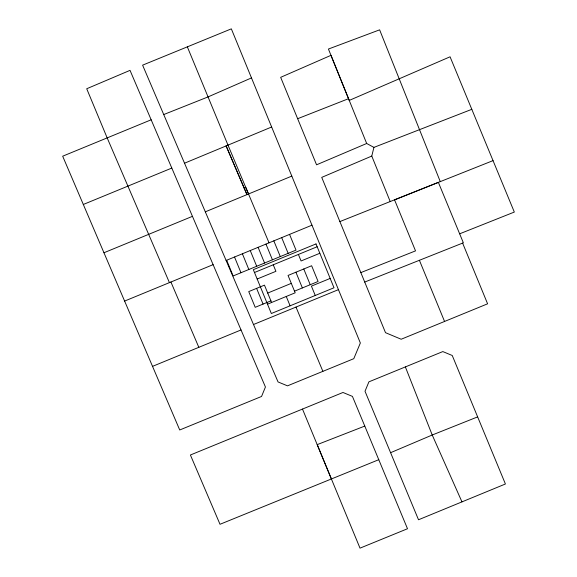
<?xml version="1.0" encoding="UTF-8"?>
<svg xmlns="http://www.w3.org/2000/svg" width="577" height="577" viewBox="0 0 577 577"><rect width="100%" height="100%" fill="white"/><g stroke="black" fill="none" stroke-linecap="round" stroke-linejoin="round"><path stroke-width="0.87" d="M390.203 201.553L371.776 156.064L373.925 147.387L471.827 109.32M251.493 77.909L207.807 97.015L163.717 114.556M269.033 242.823L228.002 145.152L226.134 145.938L244.114 187.987L245.715 187.309L248.536 193.973M366.676 143.485L316.564 164.806L280.667 77.332L330.982 55.334L366.676 143.485L373.925 147.387M371.776 156.064L321.735 177.384L385.508 332.677L401.181 339.24L487.601 303.812L462.617 243.097M390.607 452.685L432.223 435.008L477.641 416.89L505.416 483.995L418.52 519.762L365.01 391.256L368.919 381.837L442.826 351.581L452.245 355.49L477.641 416.89M184.525 163.204L278.049 381.938L287.497 385.847L353.788 358.685L360.351 342.983L231.334 28.85L142.606 65.158L184.525 163.204L271.652 126.998M205.325 211.824L291.818 176.093M151.167 119.792L62.677 156.201L179.728 429.98L261.554 396.457L265.434 387.008L130.027 70.358L86.716 88.75L107.178 137.91L169.429 282.636M83.312 204.474L171.809 168.066M103.947 252.755L192.444 216.339M124.618 301.064L213.115 264.648M226.097 260.472L311.977 225.181M254.486 272.503L317.155 246.747M257.169 279.016L275.921 271.313L273.246 264.793M319.838 253.267L301.079 260.97L298.403 254.457M267.721 293.058L291.306 283.365M270.923 300.855L255.2 307.317L248.737 291.594L264.461 285.139L271.594 302.492M294.508 291.169L318.093 281.475L311.63 265.752L288.046 275.445L295.179 292.799L267.504 304.173M330.174 278.424L311.414 286.127L315.251 295.467M253.498 324.519L338.461 289.64M152.53 366.366L241.02 329.957M378.779 459.689L220.01 524.284L190.403 455.001L342.983 392.475L352.432 396.392L407.506 528.741L360.012 548.15L302.492 409.071M339.889 221.575L493.039 160.622M360.827 272.604L415.527 250.88L394.553 199.851L438.376 182.382L463.36 242.794L364.7 282.059M459.66 233.815L514.323 212.062L450.067 56.798L349.236 100.412L328.428 49.045L379.63 29.838L440.28 181.632M297.66 118.703L348.558 98.681M364.808 426.071L317.213 444.629L331.386 478.968M461.968 501.882L432.223 435.008L405.364 366.914M244.114 187.987L246.97 194.615L226.134 145.938M170.922 282.023L198.834 347.332M228.002 145.152L187.345 46.867M295.994 307.079L322.889 371.336M419.407 260.299L444.564 321.461M289.553 234.392L296.015 250.115L233.122 275.957L226.667 260.234M303.769 268.983L310.231 284.706M281.691 237.623L288.154 253.346M295.907 272.214L302.37 287.937M273.83 240.854L280.292 256.577M265.968 244.085L272.431 259.809M286.257 296.47L290.101 305.803M258.107 247.317L264.569 263.04M250.245 250.548L256.707 266.271M242.39 253.779L248.846 269.502M256.599 288.363L263.062 304.086M234.529 257.01L240.984 272.726M316.001 243.927L253.325 269.675L271.341 313.513L334.011 287.764L316.001 243.927"/></g></svg>
